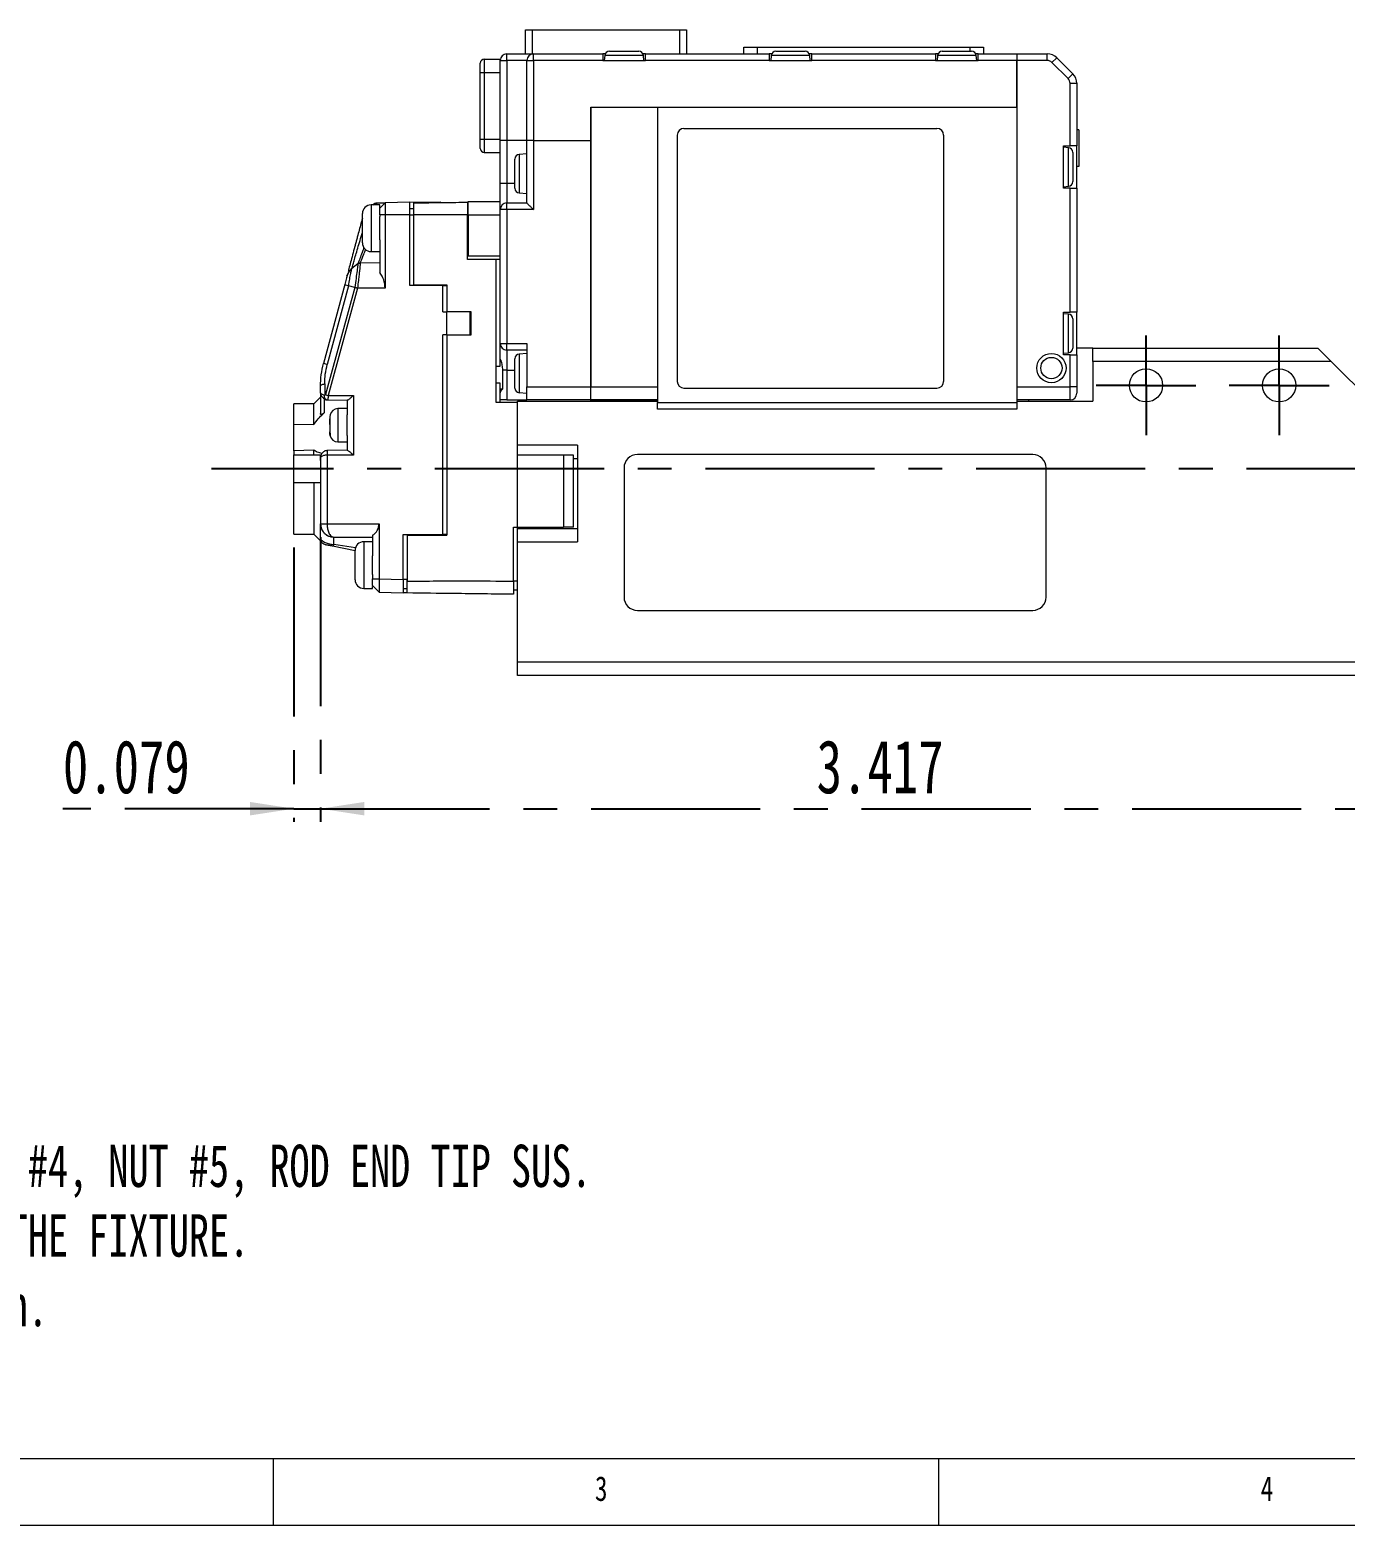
# Paper-space layout '시트2_ENG' of a CAD drawing. Header units: inches. Extents: x 0.2 to 16.3, y 0.2 to 11.5.
# Drawn here: x 3.611 to 7.5, y 0.197 to 4.619 of the extents above; entities that cross this region are included whole.
import ezdxf

# ---------------------------------------------------------------- set-up
doc = ezdxf.new("R2010")
doc.units = ezdxf.units.IN
doc.header["$MEASUREMENT"] = 0
doc.linetypes.add('CENTERX2', pattern=[0.8, 0.5, -0.1, 0.1, -0.1])
doc.layers.add('CENTER_LINE', color=7, linetype='CENTERX2')
doc.styles.add('SLDTEXTSTYLE0', font='TXT', dxfattribs={"width": 0.7})
doc.styles.add('SLDTEXTSTYLE2', font='TXT', dxfattribs={"width": 0.75})
doc.dimstyles.new('SLDDIMSTYLE0', dxfattribs={"dimtxt": 0.15748, "dimasz": 0.13, "dimexe": 0, "dimexo": 0.0625, "dimgap": 0.03937, "dimtad": 1, "dimdec": 3, "dimrnd": 1e-09, "dimzin": 12, "dimdsep": 46, "dimtxsty": 'SLDTEXTSTYLE0', "dimsah": 1, "dimcen": 0.09, "dimadec": 0, "dimazin": 3, "dimtfac": 1, "dimtdec": 3, "dimtofl": 0, "dimtmove": 0, "dimatfit": 3, "dimfxl": 1, "dimfrac": 2, "dimtolj": 1, "dimtzin": 12, "dimarcsym": 0})
doc.dimstyles.new('SLDDIMSTYLE4', dxfattribs={"dimtxt": 0.15748, "dimasz": 0.13, "dimexe": 0, "dimexo": 0.0625, "dimgap": 0.03937, "dimtad": 1, "dimdec": 3, "dimrnd": 1e-09, "dimdsep": 46, "dimtxsty": 'SLDTEXTSTYLE0', "dimsah": 1, "dimcen": 0.09, "dimadec": 0, "dimazin": 2, "dimtfac": 1, "dimtdec": 3, "dimtmove": 0, "dimatfit": 0, "dimfxl": 1, "dimfrac": 2, "dimtolj": 1, "dimtzin": 12, "dimarcsym": 0})

# ---------------------------------------------------------------- blocks, each defined once
blk = doc.blocks.new('SW_NOTE_0_12')
at = {"layer": 'CENTER_LINE', "color": 0, "char_height": 0.125, "attachment_point": 1, "style": 'SLDTEXTSTYLE0'}
for s, insert in [('NOTE#2:', (0, 0.1611)), ('1. ACCESSORY PART :  SCREW #4, HINGE, NUT #4, NUT #5, ROD END TIP SUS.', (0, -0.0449)), ('2. ACCESSORY IS THE PARTS TO CONNECTE TO THE FIXTURE.', (0, -0.2509)), ('3. UNSPECIFIED TOLERANCES ARE +/-0.007inch.', (0, -0.457))]:
    blk.add_mtext(s, dxfattribs=dict(at, insert=insert))
blk = doc.blocks.new('_D_66')
at = {"layer": 'CENTER_LINE'}
for p, q in [((4.4706, 3.1188), (4.4706, 2.2762)), ((4.3919, 3.0884), (4.3919, 2.2762)), ((4.3919, 2.3155), (3.7091, 2.3155)), ((4.3919, 2.3155), (4.4706, 2.3155)), ((4.4706, 2.3155), (4.7206, 2.3155))]:
    blk.add_line(p, q, dxfattribs=at)
for points in [[(4.3919, 2.3155), (4.2619, 2.3355), (4.2619, 2.2955)], [(4.4706, 2.3155), (4.6006, 2.2955), (4.6006, 2.3355)]]:
    blk.add_solid(points, dxfattribs=at)
at = {"layer": 'CENTER_LINE', "insert": (3.7091, 2.5185), "char_height": 0.15748, "attachment_point": 1, "style": 'SLDTEXTSTYLE0'}
blk.add_mtext('0.079', dxfattribs=at)
blk = doc.blocks.new('_D_67')
at = {"layer": 'CENTER_LINE'}
for p, q in [((4.4706, 3.1188), (4.4706, 2.2762)), ((7.8879, 2.6777), (7.8879, 2.2762)), ((4.4706, 2.3155), (7.8879, 2.3155))]:
    blk.add_line(p, q, dxfattribs=at)
for points in [[(4.4706, 2.3155), (4.6006, 2.2955), (4.6006, 2.3355)], [(7.8879, 2.3155), (7.7579, 2.3355), (7.7579, 2.2955)]]:
    blk.add_solid(points, dxfattribs=at)
at = {"layer": 'CENTER_LINE', "insert": (5.9378, 2.5185), "char_height": 0.15748, "attachment_point": 1, "style": 'SLDTEXTSTYLE0'}
blk.add_mtext('3.417', dxfattribs=at)
blk = doc.blocks.new('SW_CENTERMARKSYMBOL_17')
at = {"layer": 'CENTER_LINE', "color": 0}
for p, q in [((0, 0.0984), (0, 0.1476)), ((0, 0), (0, 0.0984)), ((-0.0984, 0), (-0.1476, 0)), ((0, 0), (-0.0984, 0)), ((0, 0), (0, -0.0984)), ((0, 0), (0.0984, 0)), ((0.0984, 0), (0.1476, 0)), ((0, -0.0984), (0, -0.1476))]:
    blk.add_line(p, q, dxfattribs=at)
blk = doc.blocks.new('SW_CENTERMARKSYMBOL_18')
at = {"layer": 'CENTER_LINE', "color": 0}
for p, q in [((0, 0.0984), (0, 0.1476)), ((0, 0), (0, 0.0984)), ((-0.0984, 0), (-0.1476, 0)), ((0, 0), (-0.0984, 0)), ((0, 0), (0, -0.0984)), ((0, 0), (0.0984, 0)), ((0.0984, 0), (0.1476, 0)), ((0, -0.0984), (0, -0.1476))]:
    blk.add_line(p, q, dxfattribs=at)

psp = doc.layouts.new('시트2_ENG')

# ---------------------------------------------------------------- linework, layer by layer
at = {"color": 7, "linetype": 'Continuous', "lineweight": 18}
for p, q in [((5.0769, 4.5478), (5.0769, 4.6187)), ((5.0769, 4.6187), (5.0966, 4.6187)), ((5.0966, 4.6187), (5.0966, 4.5478)), ((5.0966, 4.6187), (5.5336, 4.6187)), ((5.5336, 4.5478), (5.5336, 4.6187)), ((5.5336, 4.6187), (5.5533, 4.6187)), ((5.5533, 4.6187), (5.5533, 4.5478)), ((5.3249, 4.5557), (5.392, 4.5557)), ((5.392, 4.5557), (5.4116, 4.5557)), ((5.7226, 4.5478), (5.7226, 4.5675)), ((5.7226, 4.5675), (5.762, 4.5675)), ((5.762, 4.5675), (5.762, 4.5478)), ((5.762, 4.5675), (6.3919, 4.5675)), ((5.8171, 4.5557), (5.8841, 4.5557)), ((5.8841, 4.5557), (5.9037, 4.5557)), ((6.3092, 4.5557), (6.3762, 4.5557)), ((6.3762, 4.5557), (6.3958, 4.5557)), ((6.3919, 4.5675), (6.4312, 4.5675)), ((6.4312, 4.5675), (6.4312, 4.5478)), ((4.9431, 4.4927), (4.9431, 4.5203)), ((4.9549, 4.5321), (4.9549, 4.4927)), ((4.9549, 4.5321), (5.0021, 4.5321)), ((5.0021, 4.5281), (5.0021, 4.5321)), ((5.0021, 4.5281), (5.0218, 4.5281)), ((5.0021, 4.2919), (5.0021, 4.5281)), ((5.0218, 4.5281), (5.0218, 4.5478)), ((5.0218, 4.5478), (5.1005, 4.5478)), ((5.0809, 4.5281), (5.0218, 4.5281)), ((5.0218, 4.5281), (5.0218, 4.2919)), ((5.0809, 4.5281), (5.1005, 4.5281)), ((5.0809, 4.2919), (5.0809, 4.5281)), ((5.1005, 4.5281), (5.1005, 4.5478)), ((5.1005, 4.5478), (5.3053, 4.5478)), ((5.1005, 4.5281), (5.1005, 4.2919)), ((5.3053, 4.5281), (5.1005, 4.5281)), ((5.3053, 4.5478), (5.3053, 4.5281)), ((5.3125, 4.5478), (5.3053, 4.5478)), ((5.3053, 4.5281), (5.4312, 4.5281)), ((5.3112, 4.5431), (5.3099, 4.5281)), ((5.4312, 4.5478), (5.424, 4.5478)), ((5.4266, 4.5281), (5.4253, 4.5431)), ((5.4312, 4.5281), (5.4312, 4.5478)), ((5.4312, 4.5478), (5.7974, 4.5478)), ((5.7974, 4.5281), (5.4312, 4.5281)), ((5.7974, 4.5478), (5.7974, 4.5281)), ((5.8046, 4.5478), (5.7974, 4.5478)), ((5.7974, 4.5281), (5.9234, 4.5281)), ((5.8033, 4.5431), (5.802, 4.5281)), ((5.9234, 4.5478), (5.9162, 4.5478)), ((5.9187, 4.5281), (5.9174, 4.5431)), ((5.9234, 4.5281), (5.9234, 4.5478)), ((5.9234, 4.5478), (6.2895, 4.5478)), ((6.2895, 4.5281), (5.9234, 4.5281)), ((6.2895, 4.5478), (6.2895, 4.5281)), ((6.2967, 4.5478), (6.2895, 4.5478)), ((6.2895, 4.5281), (6.4155, 4.5281)), ((6.2955, 4.5431), (6.2941, 4.5281)), ((6.4155, 4.5478), (6.4083, 4.5478)), ((6.4109, 4.5281), (6.4096, 4.5431)), ((6.4155, 4.5281), (6.4155, 4.5478)), ((6.4155, 4.5478), (6.5297, 4.5478)), ((6.5297, 4.5281), (6.4155, 4.5281)), ((6.5297, 4.5478), (6.5297, 4.5281)), ((6.5297, 4.5478), (6.6197, 4.5478)), ((6.5297, 4.3903), (6.5297, 4.5281)), ((6.5297, 4.5281), (6.5297, 3.5636)), ((6.6197, 4.5281), (6.5297, 4.5281)), ((6.6197, 4.5281), (6.6197, 4.5478)), ((6.6336, 4.5224), (6.6475, 4.5363)), ((6.6814, 4.4746), (6.6336, 4.5224)), ((6.6475, 4.5363), (6.6461, 4.5377)), ((6.6475, 4.5363), (6.6953, 4.4885)), ((4.9431, 4.4927), (4.9549, 4.4927)), ((4.9431, 4.2959), (4.9431, 4.4927)), ((4.9549, 4.4927), (5.0021, 4.4927)), ((4.9549, 4.4927), (4.9549, 4.2959)), ((6.6814, 4.4746), (6.6953, 4.4885)), ((6.6872, 4.2762), (6.6872, 4.4607)), ((6.6872, 4.4607), (6.7068, 4.4607)), ((6.7068, 4.4607), (6.7068, 4.2762)), ((5.2698, 4.3903), (6.5297, 4.3903)), ((5.2698, 4.2919), (5.2698, 4.3903)), ((5.2698, 4.3903), (5.4667, 4.3903)), ((5.2698, 4.3903), (5.2698, 3.5636)), ((5.4667, 4.3903), (5.4667, 3.5636)), ((5.4667, 4.3903), (5.4667, 3.5163)), ((5.4667, 4.3903), (6.5297, 4.3903)), ((6.5297, 4.3903), (6.5297, 3.5163)), ((4.9431, 4.2959), (4.9549, 4.2959)), ((4.9431, 4.2683), (4.9431, 4.2959)), ((4.9549, 4.2959), (5.0021, 4.2959)), ((4.9549, 4.2959), (4.9549, 4.2565)), ((5.0218, 4.2919), (5.0021, 4.2919)), ((5.0021, 4.1659), (5.0021, 4.2919)), ((5.0809, 4.2919), (5.0218, 4.2919)), ((5.0218, 4.2919), (5.0218, 4.1659)), ((5.1005, 4.2919), (5.0809, 4.2919)), ((5.0809, 4.1069), (5.0809, 4.2919)), ((5.1005, 4.2919), (5.2698, 4.2919)), ((5.1005, 4.2919), (5.1005, 4.0872)), ((5.2698, 3.5636), (5.2698, 4.2919)), ((5.5257, 4.3077), (5.5257, 3.5793)), ((5.5454, 4.3274), (6.2935, 4.3274)), ((6.3131, 4.3077), (6.3131, 3.5793)), ((6.7127, 4.3234), (6.7068, 4.3234)), ((6.7127, 4.3234), (6.7127, 4.2151)), ((4.9549, 4.2565), (5.0021, 4.2565)), ((5.0809, 4.2526), (5.058, 4.2506)), ((6.6675, 4.2762), (6.6872, 4.2762)), ((6.6675, 4.1502), (6.6675, 4.2762)), ((6.6824, 4.2702), (6.6675, 4.2715)), ((6.7068, 4.2762), (6.6872, 4.2762)), ((6.695, 4.2565), (6.695, 4.1966)), ((6.7068, 4.1502), (6.7068, 4.2762)), ((5.0454, 4.2161), (5.0454, 4.2368)), ((5.0454, 4.1502), (5.0454, 4.2161)), ((6.7127, 4.2151), (6.7068, 4.2151)), ((5.0021, 4.1659), (5.0218, 4.1659)), ((5.0021, 4.0872), (5.0021, 4.1659)), ((5.0218, 4.1659), (5.0218, 4.1069)), ((6.695, 4.1966), (6.695, 4.1699)), ((5.058, 4.1364), (5.0809, 4.1344)), ((6.6675, 4.1548), (6.6824, 4.1561)), ((6.6872, 4.1502), (6.6675, 4.1502)), ((6.6872, 3.784), (6.6872, 4.1502)), ((6.6872, 4.1502), (6.7068, 4.1502)), ((6.7068, 4.1502), (6.7068, 3.784)), ((4.5946, 3.9889), (4.5946, 4.0755)), ((4.6458, 4.1011), (4.6202, 4.1011)), ((4.6311, 4.1057), (4.6251, 4.1011)), ((4.6311, 4.1057), (4.6251, 4.1011)), ((4.6251, 4.1011), (4.6301, 4.1048)), ((4.6371, 4.1073), (4.6616, 4.1077)), ((4.6616, 4.1077), (4.6458, 4.0917)), ((4.6458, 4.0917), (4.6458, 4.101)), ((4.6458, 4.0715), (4.6458, 4.0917)), ((4.6616, 4.0715), (4.6458, 4.0715)), ((4.6458, 4.0715), (4.6458, 4.0669)), ((4.7344, 4.109), (4.6616, 4.1077)), ((4.6616, 4.1077), (4.6616, 4.0715)), ((4.6616, 4.0715), (4.6616, 3.855)), ((4.7344, 4.0715), (4.6616, 4.0715)), ((4.7344, 4.109), (4.8249, 4.1106)), ((4.7344, 4.0715), (4.7344, 4.109)), ((4.7462, 4.0895), (4.7344, 4.0895)), ((4.7344, 3.8628), (4.7344, 4.0715)), ((4.7344, 4.0715), (4.7462, 4.0715)), ((4.7462, 3.8648), (4.7462, 4.0715)), ((4.8249, 4.1106), (4.8249, 4.1081)), ((4.9057, 4.1091), (4.9076, 4.1091)), ((4.9076, 4.0715), (4.9057, 4.0715)), ((4.9057, 3.9397), (4.9057, 4.0715)), ((4.9076, 4.0714), (4.9076, 4.1108)), ((4.9076, 4.1108), (5.0021, 4.1108)), ((4.9076, 4.0714), (5.0021, 4.0714)), ((4.9076, 4.0714), (4.9076, 3.9494)), ((5.0218, 4.0872), (5.0021, 4.0872)), ((5.0021, 3.6915), (5.0021, 4.0872)), ((5.0218, 4.1069), (5.0809, 4.1069)), ((5.0218, 4.0872), (5.0218, 4.1069)), ((5.1005, 4.0872), (5.0218, 4.0872)), ((5.0218, 4.0872), (5.0218, 3.6915)), ((4.6458, 3.9975), (4.6458, 4.0669)), ((4.6458, 3.9975), (4.6458, 3.9011)), ((4.9057, 3.9928), (4.9076, 3.9928)), ((4.6202, 3.9633), (4.6458, 3.9633)), ((4.9903, 3.9397), (4.9057, 3.9397)), ((5.0021, 3.9494), (4.9076, 3.9494)), ((4.9903, 3.5164), (4.9903, 3.9397)), ((5.0021, 3.9397), (4.9903, 3.9397)), ((4.549, 3.8916), (4.5489, 3.8911)), ((4.553, 3.9004), (4.549, 3.8916)), ((4.549, 3.8916), (4.5521, 3.8986)), ((4.5496, 3.8937), (4.5491, 3.8919)), ((4.5496, 3.8937), (4.5492, 3.8917)), ((4.5498, 3.8927), (4.5501, 3.8927)), ((4.5631, 3.9127), (4.5583, 3.9076)), ((4.5583, 3.9076), (4.5631, 3.9127)), ((4.5627, 3.9108), (4.5631, 3.9127)), ((4.5815, 3.9268), (4.5631, 3.9127)), ((4.6458, 3.9303), (4.5885, 3.9293)), ((4.5422, 3.8662), (4.4795, 3.6321)), ((4.5721, 3.8571), (4.4856, 3.54)), ((4.5531, 3.8622), (4.4906, 3.6291)), ((4.5801, 3.855), (4.4935, 3.5379)), ((4.5721, 3.8571), (4.5531, 3.8622)), ((4.6616, 3.855), (4.5801, 3.855)), ((4.8328, 3.8628), (4.7344, 3.8628)), ((4.7462, 3.8648), (4.7462, 3.8628)), ((4.7462, 3.8648), (4.8446, 3.8648)), ((4.7501, 3.8648), (4.7501, 3.8628)), ((4.8328, 3.7852), (4.8328, 3.8628)), ((4.8328, 3.8628), (4.8446, 3.8628)), ((4.8446, 3.8648), (4.8446, 3.786)), ((4.8328, 3.7852), (4.8446, 3.7852)), ((4.8446, 3.786), (4.8446, 3.7852)), ((4.8446, 3.786), (4.9155, 3.786)), ((4.8446, 3.7167), (4.8446, 3.7852)), ((4.9135, 3.7852), (4.8446, 3.7852)), ((4.9135, 3.7167), (4.9135, 3.7852)), ((4.9155, 3.786), (4.9155, 3.7159)), ((6.6675, 3.784), (6.6872, 3.784)), ((6.6675, 3.6581), (6.6675, 3.784)), ((6.6824, 3.7781), (6.6675, 3.7794)), ((6.7068, 3.784), (6.6872, 3.784)), ((6.695, 3.7644), (6.695, 3.7045)), ((6.7068, 3.6581), (6.7068, 3.784)), ((4.8446, 3.7167), (4.8328, 3.7167)), ((4.8328, 3.1266), (4.8328, 3.7167)), ((4.8446, 3.7167), (4.9135, 3.7167)), ((4.8446, 3.7167), (4.8446, 3.7159)), ((4.8446, 3.7159), (4.8446, 3.1247)), ((4.9155, 3.7159), (4.8446, 3.7159)), ((5.0021, 3.6915), (5.0218, 3.6915)), ((5.0021, 3.6721), (5.0021, 3.6915)), ((5.0021, 3.6247), (5.0021, 3.6721)), ((5.0218, 3.6915), (5.0809, 3.6915)), ((5.0218, 3.6718), (5.0218, 3.6915)), ((5.0809, 3.6718), (5.0218, 3.6718)), ((5.0218, 3.6718), (5.0218, 3.6128)), ((5.0809, 3.6915), (5.0809, 3.5636)), ((6.695, 3.7045), (6.695, 3.6777)), ((6.7541, 3.6777), (6.7068, 3.6777)), ((6.7541, 3.6777), (7.4194, 3.6777)), ((6.7541, 3.6384), (6.7541, 3.6777)), ((7.4194, 3.6777), (7.4588, 3.6384)), ((4.4906, 3.6291), (4.4795, 3.6321)), ((5.0048, 3.6407), (5.0021, 3.6407)), ((5.0454, 3.6256), (5.0454, 3.6463)), ((5.0809, 3.662), (5.058, 3.66)), ((6.6675, 3.6627), (6.6824, 3.664)), ((6.6872, 3.6581), (6.6675, 3.6581)), ((6.6872, 3.5636), (6.6872, 3.6581)), ((6.6872, 3.6581), (6.7068, 3.6581)), ((6.7068, 3.6581), (6.7068, 3.5636)), ((6.7541, 3.6384), (6.7541, 3.5203)), ((7.4588, 3.6384), (6.7541, 3.6384)), ((7.5769, 3.5203), (7.4588, 3.6384)), ((4.9903, 3.6247), (5.0021, 3.6247)), ((5.0218, 3.6128), (5.01, 3.6128)), ((5.01, 3.5573), (5.01, 3.6128)), ((5.0218, 3.6128), (5.0218, 3.5242)), ((5.0454, 3.5596), (5.0454, 3.6256)), ((4.4706, 3.5442), (4.4706, 3.5649)), ((4.4831, 3.5383), (4.4825, 3.5385)), ((4.4831, 3.5721), (4.4831, 3.5383)), ((4.4935, 3.5379), (4.5687, 3.5379)), ((4.5687, 3.5379), (4.5687, 3.3611)), ((5.0021, 3.5735), (4.9903, 3.5735)), ((5.0021, 3.5164), (5.0021, 3.5735)), ((5.0021, 3.5573), (5.01, 3.5573)), ((5.058, 3.5459), (5.0809, 3.5439)), ((5.0809, 3.5636), (5.2698, 3.5636)), ((5.0809, 3.5242), (5.0809, 3.5636)), ((5.2698, 3.5636), (5.4667, 3.5636)), ((5.2698, 3.5242), (5.2698, 3.5636)), ((5.5454, 3.5596), (6.2935, 3.5596)), ((6.5297, 3.5636), (6.6872, 3.5636)), ((6.7068, 3.5636), (6.6872, 3.5636)), ((6.6872, 3.5242), (6.6872, 3.5636)), ((6.7068, 3.5636), (6.7068, 3.5439)), ((4.4509, 3.5127), (4.3919, 3.5127)), ((4.3919, 3.4526), (4.3919, 3.5127)), ((4.4706, 3.5328), (4.4509, 3.5127)), ((4.4509, 3.4515), (4.4509, 3.5127)), ((4.4884, 3.5247), (4.4913, 3.5246)), ((4.4903, 3.5244), (4.55, 3.5233)), ((4.5494, 3.4986), (4.5218, 3.4986)), ((4.5494, 3.5233), (4.5494, 3.4801)), ((5.0533, 3.5164), (4.9903, 3.5164)), ((5.0218, 3.5242), (5.0021, 3.5242)), ((5.0218, 3.5242), (5.0809, 3.5242)), ((5.0533, 3.3903), (5.0533, 3.5203)), ((5.0533, 3.5203), (5.4667, 3.5203)), ((5.2698, 3.5242), (5.0809, 3.5242)), ((5.4667, 3.5242), (5.2698, 3.5242)), ((5.2698, 3.5222), (5.2698, 3.5242)), ((5.4667, 3.5222), (5.2698, 3.5222)), ((5.4667, 3.5163), (6.5297, 3.5163)), ((5.4667, 3.4966), (5.4667, 3.5163)), ((6.5297, 3.4966), (5.4667, 3.4966)), ((6.6872, 3.5242), (6.5297, 3.5242)), ((6.5297, 3.5203), (6.7541, 3.5203)), ((6.5297, 3.5163), (6.5297, 3.4966)), ((6.5651, 3.5203), (6.5651, 3.5242)), ((4.3919, 3.3743), (4.3919, 3.4526)), ((4.3919, 3.4526), (4.4509, 3.4515)), ((4.4988, 3.4805), (4.4982, 3.4749)), ((4.4982, 3.4749), (4.4982, 3.4668)), ((4.4982, 3.4668), (4.4985, 3.4681)), ((4.4982, 3.4625), (4.4982, 3.4668)), ((4.4982, 3.4562), (4.4982, 3.4625)), ((4.4982, 3.4519), (4.4982, 3.4562)), ((4.5494, 3.465), (4.5494, 3.4801)), ((4.5494, 3.4187), (4.5494, 3.465)), ((4.4985, 3.4482), (4.4982, 3.4468)), ((4.4982, 3.4468), (4.4982, 3.4301)), ((4.4982, 3.4301), (4.4988, 3.4245)), ((4.4982, 3.4239), (4.4982, 3.4301)), ((4.4988, 3.4183), (4.4982, 3.4239)), ((4.4988, 3.4245), (4.4988, 3.4183)), ((4.5494, 3.4187), (4.5494, 3.3756)), ((4.4509, 3.3757), (4.3919, 3.3743)), ((4.3919, 3.3743), (4.3919, 3.3616)), ((4.3919, 3.3616), (4.4509, 3.3616)), ((4.3919, 3.2789), (4.3919, 3.3616)), ((4.4509, 3.3616), (4.4509, 3.3757)), ((4.4509, 3.3616), (4.4727, 3.3616)), ((4.4706, 3.3449), (4.4706, 3.3616)), ((4.55, 3.3756), (4.4898, 3.3746)), ((4.49, 3.3611), (4.49, 3.1581)), ((4.5687, 3.3611), (4.49, 3.3611)), ((4.5218, 3.4002), (4.5494, 3.4002)), ((5.2305, 3.3903), (5.0533, 3.3903)), ((5.0533, 3.3609), (5.0533, 3.3903)), ((5.0533, 3.1483), (5.0533, 3.3609)), ((5.1891, 3.3609), (5.0533, 3.3609)), ((5.1891, 3.3609), (5.1891, 3.1483)), ((5.2186, 3.3609), (5.1891, 3.3609)), ((5.2186, 3.1483), (5.2186, 3.3609)), ((5.2305, 3.3903), (5.2305, 3.1049)), ((6.5769, 3.3628), (5.4076, 3.3628)), ((4.4706, 3.3517), (4.4706, 3.1581)), ((5.3683, 3.3234), (5.3683, 2.9415)), ((6.6163, 2.9415), (6.6163, 3.3234)), ((4.3919, 3.1278), (4.3919, 3.2789)), ((4.4509, 3.2789), (4.3919, 3.2789)), ((4.4509, 3.2789), (4.4509, 3.1278)), ((4.4706, 3.2789), (4.4509, 3.2789)), ((4.4706, 3.1581), (4.49, 3.1581)), ((4.4706, 3.1152), (4.4706, 3.1581)), ((4.49, 3.1581), (4.6438, 3.1581)), ((4.6438, 3.1581), (4.6438, 2.9949)), ((5.0415, 3.1483), (5.0533, 3.1483)), ((5.0415, 2.9888), (5.0415, 3.1483)), ((5.0533, 3.1483), (5.1891, 3.1483)), ((5.0533, 3.1049), (5.0533, 3.1483)), ((5.0533, 3.1443), (5.2305, 3.1443)), ((5.2186, 3.1483), (5.1891, 3.1483)), ((4.3919, 3.1278), (4.4509, 3.1278)), ((4.4509, 3.1278), (4.4739, 3.1044)), ((4.51, 3.1188), (4.6242, 3.1188)), ((4.51, 3.0968), (4.51, 3.1188)), ((4.6242, 3.1049), (4.5986, 3.1049)), ((4.6242, 3.1241), (4.6242, 3.0637)), ((4.7147, 3.1266), (4.8328, 3.1266)), ((4.7147, 2.9937), (4.7147, 3.1266)), ((4.7265, 3.1247), (4.7265, 3.1266)), ((4.7265, 3.1247), (4.8446, 3.1247)), ((4.7265, 3.1247), (4.7265, 2.9888)), ((4.8446, 3.1266), (4.8328, 3.1266)), ((5.0533, 2.7486), (5.0533, 3.1049)), ((5.0533, 3.1049), (5.2305, 3.1049)), ((4.573, 3.0786), (4.5061, 3.092)), ((4.573, 3.0266), (4.573, 3.0793)), ((4.6242, 3.0211), (4.6242, 3.0637)), ((4.573, 2.9927), (4.573, 3.0266)), ((4.6242, 3.0083), (4.6242, 3.0211)), ((4.6242, 3.0083), (4.6242, 2.9949)), ((4.5986, 2.9671), (4.6242, 2.9671)), ((4.6242, 2.9949), (4.6438, 2.9949)), ((4.6242, 2.9756), (4.644, 2.9554)), ((4.6242, 2.9756), (4.644, 2.9554)), ((4.6247, 2.9751), (4.6242, 2.9756)), ((4.6242, 2.9671), (4.6242, 2.973)), ((4.6438, 2.9949), (4.7147, 2.9937)), ((4.7147, 2.9937), (4.7147, 2.9543)), ((4.7265, 2.9935), (4.7147, 2.9935)), ((4.7265, 2.9659), (4.7147, 2.9659)), ((5.0415, 2.9889), (5.0533, 2.9889)), ((4.6438, 2.9556), (4.7147, 2.9543)), ((4.7265, 2.9541), (4.7147, 2.9543)), ((5.0533, 2.9613), (5.0415, 2.9613)), ((5.4076, 2.9021), (6.5769, 2.9021)), ((7.7698, 2.7486), (5.0533, 2.7486)), ((5.0533, 2.7092), (5.0533, 2.7486)), ((7.7698, 2.7092), (5.0533, 2.7092)), ((0.3937, 0.3937), (16.1516, 0.3937)), ((4.3307, 0.3937), (4.3307, 0.1969)), ((6.2992, 0.1969), (6.2992, 0.3937)), ((0.1969, 0.1969), (16.3386, 0.1969))]:
    psp.add_line(p, q, dxfattribs=at)
at = {"color": 8, "linetype": 'Continuous', "lineweight": 18}
for p, q in [((6.3919, 4.5557), (6.3919, 4.5675)), ((5.3995, 4.5431), (5.3112, 4.5431)), ((5.4253, 4.5431), (5.3995, 4.5431)), ((5.8916, 4.5431), (5.8033, 4.5431)), ((5.9174, 4.5431), (5.8916, 4.5431)), ((6.3837, 4.5431), (6.2955, 4.5431)), ((6.4096, 4.5431), (6.3837, 4.5431)), ((5.058, 4.2506), (5.058, 4.2233)), ((6.6824, 4.1913), (6.6824, 4.2702)), ((5.058, 4.2233), (5.058, 4.1364)), ((5.0218, 4.1659), (5.0454, 4.1659)), ((6.6824, 4.1561), (6.6824, 4.1913)), ((4.6202, 4.101), (4.6202, 3.9633)), ((6.6824, 3.6992), (6.6824, 3.7781)), ((4.9155, 3.7495), (4.9135, 3.7495)), ((4.9135, 3.7362), (4.9155, 3.7362)), ((6.6824, 3.664), (6.6824, 3.6992)), ((5.058, 3.66), (5.058, 3.6327)), ((5.058, 3.6327), (5.058, 3.5459)), ((5.0218, 3.6128), (5.0454, 3.6128)), ((4.5218, 3.4986), (4.5218, 3.465)), ((4.5218, 3.465), (4.5218, 3.4002)), ((4.4711, 3.3545), (4.4706, 3.3517)), ((5.2186, 3.351), (5.2305, 3.351)), ((4.5742, 3.0865), (4.51, 3.0968)), ((4.5986, 3.1049), (4.5986, 3.0211)), ((4.5986, 3.0211), (4.5986, 2.9671))]:
    psp.add_line(p, q, dxfattribs=at)
at = {"color": 7, "linetype": 'Continuous', "lineweight": 18, "flags": 128}
for points in [[(4.4706, 3.5649), (4.4708, 3.5659), (4.4714, 3.5669), (4.4725, 3.5679), (4.4739, 3.5688), (4.4757, 3.5697), (4.4778, 3.5706), (4.4803, 3.5714), (4.4831, 3.5721)], [(4.51, 3.0968), (4.5095, 3.0957), (4.5089, 3.0947), (4.5084, 3.0938), (4.5079, 3.0931), (4.5074, 3.0926), (4.507, 3.0922), (4.5065, 3.092), (4.5061, 3.092)]]:
    psp.add_lwpolyline(points, dxfattribs=at)
at = {"color": 7, "linetype": 'Continuous', "lineweight": 18}
for centre, radius in [((6.632, 3.6187), 0.0433), ((6.632, 3.6187), 0.0315), ((6.9116, 3.5675), 0.0492), ((7.3053, 3.5675), 0.0492)]:
    psp.add_circle(centre, radius, dxfattribs=at)
for centre, radius, start, end in [((5.3249, 4.5419), 0.0138, 90, 175), ((5.4116, 4.5419), 0.0138, 5, 90), ((5.8171, 4.5419), 0.0138, 90, 175), ((5.9037, 4.5419), 0.0138, 5, 90), ((6.3092, 4.5419), 0.0138, 90, 175), ((6.3958, 4.5419), 0.0138, 5, 90), ((4.9549, 4.5203), 0.0118, 90, 180), ((5.0218, 4.5281), 0.0197, 90, 180), ((5.1005, 4.5281), 0.0197, 90, 180), ((6.6197, 4.5085), 0.0394, 45, 90), ((6.6197, 4.5085), 0.0197, 45, 90), ((6.6675, 4.4607), 0.0197, 0, 45), ((6.6675, 4.4607), 0.0394, 0, 45), ((5.5454, 4.3077), 0.0197, 90, 180), ((6.2935, 4.3077), 0.0197, 0, 90), ((4.9549, 4.2683), 0.0118, 180, 270), ((5.0592, 4.2368), 0.0138, 95, 180), ((6.6812, 4.2565), 0.0138, 0, 85), ((6.6812, 4.1699), 0.0138, 275, 0), ((5.0592, 4.1502), 0.0138, 180, 265), ((4.6202, 4.0755), 0.0256, 90, 180), ((5.0218, 4.0872), 0.0197, 90, 180), ((4.6202, 3.9889), 0.0256, 180, 270), ((6.6812, 3.7644), 0.0138, 0, 85), ((5.0218, 3.6915), 0.0197, 180, 270), ((6.6812, 3.6777), 0.0138, 275, 0), ((5.0592, 3.6463), 0.0138, 95, 180), ((4.9958, 5.3798), 1.9092, 254.5027, 254.7474), ((5.0592, 3.5596), 0.0138, 180, 265), ((5.5454, 3.5793), 0.0197, 180, 270), ((6.2935, 3.5793), 0.0197, 270, 0), ((6.6872, 3.5439), 0.0197, 270, 0), ((4.5218, 3.475), 0.0236, 90, 167.148), ((4.5218, 3.4238), 0.0236, 193.5835, 270), ((5.4076, 3.3234), 0.0394, 90, 180), ((6.5769, 3.3234), 0.0394, 0, 90), ((4.6045, 3.1581), 0.0394, 300.005, 360), ((4.4903, 3.1152), 0.0197, 180, 258.6901), ((4.5986, 3.0793), 0.0256, 90, 180), ((4.5986, 2.9927), 0.0256, 180, 270), ((5.4076, 2.9415), 0.0394, 180, 270), ((6.5769, 2.9415), 0.0394, 270, 0)]:
    psp.add_arc(centre, radius, start, end, dxfattribs=at)
psp.add_ellipse((4.5886, 3.855), major_axis=(0, 0.0743), ratio=0.982842, start_param=4.712389, end_param=5.381677, dxfattribs=at)
at = {"color": 8, "linetype": 'Continuous', "lineweight": 18}
for points, knots in [([(4.6301, 4.1048), (4.63, 4.1047), (4.63, 4.1044), (4.6297, 4.102), (4.6296, 4.1011)], [0, 0, 0, 0, 0.606351, 1, 1, 1, 1]), ([(4.6365, 4.1011), (4.6365, 4.1017), (4.637, 4.1067), (4.637, 4.107), (4.6371, 4.1073)], [0, 0, 0, 0, 0.125082, 1, 1, 1, 1]), ([(4.5631, 3.9127), (4.5632, 3.9132), (4.5635, 3.9142), (4.566, 3.9226), (4.5698, 3.9354), (4.5748, 3.9525), (4.5808, 3.9729), (4.5875, 3.9955), (4.5923, 4.0116), (4.5946, 4.0195)], [0, 0, 0, 0, 0.143144, 0.287166, 0.4309864, 0.5749572, 0.7186365, 0.8624939, 1, 1, 1, 1]), ([(4.5991, 3.9753), (4.5979, 3.9722), (4.594, 3.9613), (4.5881, 3.9452), (4.5826, 3.9299), (4.5819, 3.9278), (4.5815, 3.9268)], [0, 0, 0, 0, 0.107185, 0.374516, 0.689272, 1, 1, 1, 1]), ([(4.5885, 3.9293), (4.5887, 3.9297), (4.5891, 3.9306), (4.5916, 3.9374), (4.5957, 3.9479), (4.6, 3.9589), (4.6031, 3.967), (4.6041, 3.9694)], [0, 0, 0, 0, 0.228689, 0.450272, 0.670143, 0.90183, 1, 1, 1, 1]), ([(4.5531, 3.8622), (4.5544, 3.8689), (4.557, 3.8821), (4.5598, 3.8964), (4.5615, 3.9047), (4.5625, 3.9096), (4.5626, 3.9104), (4.5627, 3.9108)], [0, 0, 0, 0, 0.293873, 0.576883, 0.732624, 0.879289, 1, 1, 1, 1]), ([(4.4825, 3.5385), (4.4822, 3.5376), (4.4816, 3.5359), (4.4812, 3.5332), (4.4815, 3.5305), (4.4825, 3.5282), (4.4837, 3.5267), (4.4846, 3.5263), (4.4848, 3.5262)], [0, 0, 0, 0, 0.164948, 0.34698, 0.542494, 0.74552, 0.948546, 1, 1, 1, 1]), ([(4.4884, 3.5248), (4.488, 3.5249), (4.487, 3.5252), (4.4855, 3.5265), (4.4841, 3.5284), (4.4832, 3.5308), (4.4827, 3.5334), (4.4827, 3.5359), (4.483, 3.5376), (4.4831, 3.5383)], [0, 0, 0, 0, 0.095347, 0.254415, 0.416082, 0.575419, 0.727902, 0.870106, 1, 1, 1, 1]), ([(4.4935, 3.5379), (4.4934, 3.5362), (4.4933, 3.5336), (4.4929, 3.5304), (4.4926, 3.5282), (4.4923, 3.5264), (4.4919, 3.5252), (4.4916, 3.5244), (4.4914, 3.5245), (4.4913, 3.5245)], [0, 0, 0, 0, 0.238934, 0.373634, 0.518186, 0.641389, 0.801252, 0.916713, 1, 1, 1, 1]), ([(4.4822, 3.4868), (4.4822, 3.4948), (4.4822, 3.5106), (4.4822, 3.5245), (4.4822, 3.5276), (4.4822, 3.5283)], [0, 0, 0, 0, 0.437135, 0.874269, 1, 1, 1, 1])]:
    psp.add_open_spline(points, degree=3, knots=knots, dxfattribs=at)
at = {"color": 7, "linetype": 'Continuous', "lineweight": 18}
for points in [[(4.6301, 4.1048), (4.6311, 4.1055), (4.6333, 4.1069), (4.6358, 4.1072), (4.6371, 4.1073)], [(4.4985, 3.4681), (4.4984, 3.4648), (4.4981, 3.4581), (4.4984, 3.4515), (4.4985, 3.4482)]]:
    psp.add_open_spline(points, degree=3, dxfattribs=at)
for points, knots in [([(4.7462, 4.1071), (4.776, 4.1075), (4.8291, 4.1082), (4.8823, 4.1088), (4.9057, 4.1091)], [0, 0, 0, 0, 0.560004, 1, 1, 1, 1]), ([(4.7462, 4.0715), (4.7462, 4.0755), (4.7462, 4.0835), (4.7462, 4.0942), (4.7462, 4.1023), (4.7462, 4.1065), (4.7462, 4.107), (4.7462, 4.1071)], [0, 0, 0, 0, 0.214702, 0.429404, 0.644089, 0.858766, 1, 1, 1, 1]), ([(4.9057, 4.0715), (4.8759, 4.0716), (4.8227, 4.0716), (4.7696, 4.0716), (4.7462, 4.0715)], [0, 0, 0, 0, 0.560005, 1, 1, 1, 1]), ([(4.9057, 4.1091), (4.9057, 4.1087), (4.9057, 4.1079), (4.9057, 4.1014), (4.9057, 4.0918), (4.9057, 4.0813), (4.9057, 4.0743), (4.9057, 4.0715)], [0, 0, 0, 0, 0.214702, 0.429406, 0.644091, 0.858768, 1, 1, 1, 1]), ([(5.0809, 4.1069), (5.081, 4.1067), (5.0813, 4.1064), (5.084, 4.1037), (5.0883, 4.0994), (5.0941, 4.0937), (5.0984, 4.0893), (5.1005, 4.0872)], [0, 0, 0, 0, 0.146754, 0.316126, 0.510248, 0.757793, 1, 1, 1, 1]), ([(4.5916, 4.0507), (4.5899, 4.0441), (4.5863, 4.0309), (4.5818, 4.0139), (4.578, 3.9999), (4.575, 3.9888), (4.5707, 3.9727), (4.5653, 3.9525), (4.5595, 3.9308), (4.555, 3.9141), (4.5532, 3.9072), (4.5524, 3.9044)], [0, 0, 0, 0, 0.107145, 0.216437, 0.280902, 0.344995, 0.409065, 0.567319, 0.724862, 0.886834, 1, 1, 1, 1]), ([(4.5946, 4.0619), (4.5945, 4.0614), (4.5941, 4.0599), (4.5933, 4.0571), (4.5925, 4.0538), (4.5919, 4.0517), (4.5916, 4.0507)], [0, 0, 0, 0, 0.165544, 0.457121, 0.732988, 1, 1, 1, 1]), ([(4.5946, 4.0483), (4.5945, 4.0484), (4.5917, 4.0495), (4.5916, 4.0501), (4.5916, 4.0507)], [0, 0, 0, 0, 0.05452, 1, 1, 1, 1]), ([(4.5495, 3.8929), (4.5491, 3.8914), (4.5484, 3.8886), (4.5465, 3.8817), (4.5444, 3.8738), (4.5429, 3.8683), (4.5422, 3.8656)], [0, 0, 0, 0, 0.253072, 0.504788, 0.755918, 1, 1, 1, 1]), ([(4.5527, 3.899), (4.5523, 3.8989), (4.5516, 3.8986), (4.5506, 3.8963), (4.5501, 3.8952)], [0, 0, 0, 0, 0.527132, 1, 1, 1, 1]), ([(4.5626, 3.9109), (4.561, 3.9098), (4.5562, 3.9065), (4.5534, 3.9014), (4.5515, 3.898)], [0, 0, 0, 0, 0.327229, 1, 1, 1, 1]), ([(4.5626, 3.9113), (4.562, 3.9109), (4.5607, 3.9101), (4.5597, 3.9089), (4.5591, 3.9082)], [0, 0, 0, 0, 0.417585, 1, 1, 1, 1]), ([(4.5815, 3.9268), (4.5814, 3.9258), (4.5811, 3.9237), (4.5789, 3.9075), (4.5759, 3.8845), (4.5734, 3.8662), (4.5721, 3.8571)], [0, 0, 0, 0, 0.2502245, 0.5000044, 0.7497637, 1, 1, 1, 1]), ([(4.5885, 3.9293), (4.5884, 3.9287), (4.5883, 3.9275), (4.5873, 3.9186), (4.586, 3.9071), (4.5846, 3.8942), (4.5826, 3.8767), (4.581, 3.8627), (4.5801, 3.855)], [0, 0, 0, 0, 0.180061, 0.378365, 0.505739, 0.63991, 0.801206, 1, 1, 1, 1]), ([(4.5815, 3.9268), (4.5826, 3.9275), (4.5847, 3.9289), (4.5872, 3.9291), (4.5885, 3.9293)], [0, 0, 0, 0, 0.502742, 1, 1, 1, 1]), ([(4.5428, 3.8659), (4.5432, 3.8656), (4.5442, 3.865), (4.5498, 3.8632), (4.5531, 3.8622)], [0, 0, 0, 0, 0.431522, 1, 1, 1, 1]), ([(4.5721, 3.8571), (4.5727, 3.857), (4.5738, 3.8567), (4.5758, 3.8565), (4.5777, 3.856), (4.5791, 3.8553), (4.5798, 3.8551), (4.5801, 3.855)], [0, 0, 0, 0, 0.249886, 0.499926, 0.747959, 0.907794, 1, 1, 1, 1]), ([(4.4706, 3.5649), (4.471, 3.5762), (4.4717, 3.5987), (4.4769, 3.6211), (4.4795, 3.6321)], [0, 0, 0, 0, 0.504417, 1, 1, 1, 1]), ([(4.4831, 3.5721), (4.4834, 3.5817), (4.484, 3.6007), (4.4884, 3.6197), (4.4906, 3.6291)], [0, 0, 0, 0, 0.504153, 1, 1, 1, 1]), ([(5.0048, 3.6407), (5.0038, 3.6423), (5.0023, 3.6448), (5.0022, 3.6471), (5.0021, 3.6479)], [0, 0, 0, 0, 0.662426, 1, 1, 1, 1]), ([(5.01, 3.6128), (5.0095, 3.6175), (5.0086, 3.6269), (5.006, 3.6361), (5.0048, 3.6407)], [0, 0, 0, 0, 0.494701, 1, 1, 1, 1]), ([(4.4706, 3.5449), (4.4706, 3.5453), (4.4706, 3.5465), (4.4706, 3.5357), (4.4706, 3.5213), (4.4706, 3.5117), (4.4706, 3.5074), (4.4706, 3.4984), (4.4706, 3.489), (4.4706, 3.484)], [0, 0, 0, 0, 0.119422, 0.412577, 0.715116, 0.717486, 0.735874, 0.857634, 1, 1, 1, 1]), ([(4.4706, 3.5443), (4.4708, 3.5426), (4.4713, 3.539), (4.4755, 3.5324), (4.4812, 3.5286), (4.485, 3.526)], [0, 0, 0, 0, 0.23397, 0.47863, 1, 1, 1, 1]), ([(4.4706, 3.5442), (4.4711, 3.5436), (4.4722, 3.5424), (4.4789, 3.5398), (4.4825, 3.5385)], [0, 0, 0, 0, 0.470945, 1, 1, 1, 1]), ([(4.4856, 3.54), (4.4856, 3.5399), (4.4855, 3.5396), (4.4852, 3.5391), (4.4846, 3.5387), (4.4839, 3.5383), (4.4834, 3.5383), (4.4831, 3.5383)], [0, 0, 0, 0, 0.107272, 0.216266, 0.463262, 0.73307, 1, 1, 1, 1]), ([(4.5687, 3.5379), (4.5687, 3.5378), (4.567, 3.5364), (4.563, 3.5329), (4.5576, 3.5283), (4.5534, 3.5251), (4.551, 3.5235), (4.5503, 3.5234), (4.55, 3.5234)], [0, 0, 0, 0, 0.005863, 0.218298, 0.526732, 0.748442, 0.890595, 1, 1, 1, 1]), ([(5.0021, 3.5445), (5.0025, 3.5463), (5.0032, 3.5497), (5.0067, 3.5544), (5.0093, 3.5567), (5.01, 3.5573)], [0, 0, 0, 0, 0.450418, 0.856973, 1, 1, 1, 1]), ([(4.4847, 3.5262), (4.4854, 3.5258), (4.4868, 3.5251), (4.4884, 3.5247), (4.4891, 3.5246)], [0, 0, 0, 0, 0.518705, 1, 1, 1, 1]), ([(4.4509, 3.4515), (4.4552, 3.4572), (4.4638, 3.4686), (4.4747, 3.4798), (4.481, 3.4857), (4.4822, 3.4868)], [0, 0, 0, 0, 0.437761, 0.888995, 1, 1, 1, 1]), ([(4.4822, 3.4868), (4.4803, 3.4852), (4.4775, 3.4828), (4.474, 3.4813), (4.472, 3.4812), (4.4708, 3.4822), (4.4707, 3.4834), (4.4706, 3.484)], [0, 0, 0, 0, 0.381547, 0.550115, 0.720266, 0.867861, 1, 1, 1, 1]), ([(4.4754, 3.3658), (4.4706, 3.3669), (4.4619, 3.3688), (4.4543, 3.3736), (4.4509, 3.3757)], [0, 0, 0, 0, 0.553335, 1, 1, 1, 1]), ([(4.49, 3.3611), (4.4887, 3.3611), (4.4861, 3.361), (4.4824, 3.3605), (4.479, 3.3597), (4.4751, 3.3582), (4.4714, 3.3556), (4.4709, 3.353), (4.4706, 3.3517)], [0, 0, 0, 0, 0.119498, 0.23974, 0.361536, 0.485663, 0.730817, 1, 1, 1, 1]), ([(4.4902, 3.3746), (4.488, 3.3743), (4.4842, 3.3739), (4.479, 3.3709), (4.4747, 3.3665), (4.4721, 3.3611), (4.471, 3.3565), (4.471, 3.354), (4.471, 3.3531)], [0, 0, 0, 0, 0.202103, 0.358293, 0.553123, 0.763095, 0.916484, 1, 1, 1, 1]), ([(4.49, 3.3746), (4.49, 3.3744), (4.49, 3.374), (4.49, 3.3709), (4.49, 3.3664), (4.49, 3.3629), (4.49, 3.3611)], [0, 0, 0, 0, 0.25, 0.5, 0.75, 1, 1, 1, 1]), ([(4.55, 3.3756), (4.5505, 3.3755), (4.5515, 3.3752), (4.5546, 3.373), (4.5595, 3.3691), (4.5646, 3.3646), (4.5679, 3.3618), (4.5687, 3.3611), (4.5687, 3.3611)], [0, 0, 0, 0, 0.158433, 0.315847, 0.562995, 0.901208, 0.994139, 1, 1, 1, 1]), ([(4.4706, 3.1581), (4.471, 3.154), (4.4718, 3.1454), (4.4773, 3.1355), (4.4838, 3.1283), (4.4907, 3.1235), (4.4996, 3.1196), (4.5062, 3.1191), (4.51, 3.1188)], [0, 0, 0, 0, 0.190183, 0.391587, 0.518897, 0.659859, 0.807345, 1, 1, 1, 1]), ([(4.4709, 3.1586), (4.471, 3.1566), (4.4712, 3.1529), (4.4726, 3.1463), (4.4759, 3.1382), (4.4792, 3.1325), (4.4827, 3.1299), (4.4829, 3.1297)], [0, 0, 0, 0, 0.170843, 0.328423, 0.59867, 0.978278, 1, 1, 1, 1]), ([(4.49, 3.1581), (4.4902, 3.154), (4.4906, 3.1454), (4.4933, 3.1355), (4.4967, 3.1283), (4.5002, 3.1235), (4.5047, 3.1196), (4.5081, 3.1191), (4.51, 3.1188)], [0, 0, 0, 0, 0.1901815, 0.391587, 0.5188144, 0.6598591, 0.8072141, 1, 1, 1, 1]), ([(4.4706, 3.1152), (4.4709, 3.114), (4.4714, 3.1119), (4.4749, 3.1084), (4.4793, 3.1054), (4.4863, 3.102), (4.4965, 3.0985), (4.5056, 3.0974), (4.51, 3.0968)], [0, 0, 0, 0, 0.182297, 0.322117, 0.457609, 0.574043, 0.791757, 1, 1, 1, 1]), ([(4.4829, 3.1297), (4.4852, 3.1277), (4.4894, 3.1241), (4.4977, 3.1205), (4.5033, 3.1198), (4.5064, 3.1194)], [0, 0, 0, 0, 0.354555, 0.645911, 1, 1, 1, 1]), ([(4.5061, 3.092), (4.5048, 3.0923), (4.5021, 3.0928), (4.4981, 3.0936), (4.4945, 3.0943), (4.4905, 3.0951), (4.4872, 3.0958), (4.4867, 3.0959), (4.4864, 3.0959)], [0, 0, 0, 0, 0.118245, 0.235831, 0.351657, 0.479645, 0.73658, 1, 1, 1, 1]), ([(4.6242, 2.9756), (4.6242, 2.9758), (4.6242, 2.9762), (4.6242, 2.9795), (4.6242, 2.9844), (4.6242, 2.9898), (4.6242, 2.9935), (4.6242, 2.9949)], [0, 0, 0, 0, 0.212202, 0.423999, 0.641521, 0.855071, 1, 1, 1, 1]), ([(4.6438, 2.9949), (4.6438, 2.9904), (4.6437, 2.9814), (4.6437, 2.9696), (4.6437, 2.9608), (4.6437, 2.9562), (4.6438, 2.9557), (4.6438, 2.9556)], [0, 0, 0, 0, 0.219897, 0.434512, 0.649185, 0.86392, 1, 1, 1, 1]), ([(4.7265, 2.9659), (4.7265, 2.9662), (4.7265, 2.9668), (4.7265, 2.9716), (4.7265, 2.9786), (4.7265, 2.9863), (4.7265, 2.9914), (4.7265, 2.9935)], [0, 0, 0, 0, 0.214243, 0.429523, 0.642853, 0.858854, 1, 1, 1, 1]), ([(4.7265, 2.9888), (4.7853, 2.9889), (4.8903, 2.989), (4.9953, 2.9889), (5.0415, 2.9888)], [0, 0, 0, 0, 0.560004, 1, 1, 1, 1]), ([(4.7265, 2.9535), (4.7265, 2.9539), (4.7265, 2.9546), (4.7265, 2.9607), (4.7265, 2.9697), (4.7265, 2.9797), (4.7265, 2.9862), (4.7265, 2.9888)], [0, 0, 0, 0, 0.214702, 0.429404, 0.644089, 0.858766, 1, 1, 1, 1]), ([(5.0415, 2.9888), (5.0415, 2.9844), (5.0415, 2.9756), (5.0415, 2.9639), (5.0415, 2.955), (5.0415, 2.9503), (5.0415, 2.9498), (5.0415, 2.9496)], [0, 0, 0, 0, 0.2147035, 0.4294078, 0.6440927, 0.8587702, 1, 1, 1, 1]), ([(5.0415, 2.9496), (4.9827, 2.9503), (4.8777, 2.9516), (4.7727, 2.9529), (4.7265, 2.9535)], [0, 0, 0, 0, 0.560005, 1, 1, 1, 1])]:
    psp.add_open_spline(points, degree=3, knots=knots, dxfattribs=at)
at = {"layer": 'CENTER_LINE'}
psp.add_line((9.309, 3.3203), (4.1479, 3.3203), dxfattribs=at)

# ---------------------------------------------------------------- block references
for name, p in [('SW_CENTERMARKSYMBOL_17', (6.9116, 3.5675)), ('SW_CENTERMARKSYMBOL_18', (7.3053, 3.5675)), ('SW_NOTE_0_12', (1.1052, 1.3668))]:
    psp.add_blockref(name, p, dxfattribs=at)

# ---------------------------------------------------------------- texts
at = {"color": 7, "linetype": 'Continuous', "lineweight": 0, "char_height": 0.0729, "attachment_point": 1, "style": 'SLDTEXTSTYLE2'}
for s, insert in [('3', (5.2822, 0.3413)), ('4', (7.2507, 0.3413))]:
    psp.add_mtext(s, dxfattribs=dict(at, insert=insert))

# ---------------------------------------------------------------- dimensions: what is measured, and where the dimension line sits
at = {"layer": 'CENTER_LINE'}
for base, p1, p2, dimstyle, picture, middle in [((4.4706, 2.3155), (4.3919, 3.1278), (4.4706, 3.1581), 'SLDDIMSTYLE4', '_D_66', (3.9506, 2.3155)), ((7.8879, 2.3155), (4.4706, 3.1581), (7.8879, 2.7171), 'SLDDIMSTYLE0', '_D_67', (6.1793, 2.3155))]:
    dim = psp.add_linear_dim(base=base, p1=p1, p2=p2, dimstyle=dimstyle, dxfattribs=at)
    dim.commit()
    dim.dimension.update_dxf_attribs({"geometry": picture, "text_midpoint": middle, "dimtype": 160})

doc.saveas('drawing.dxf')
